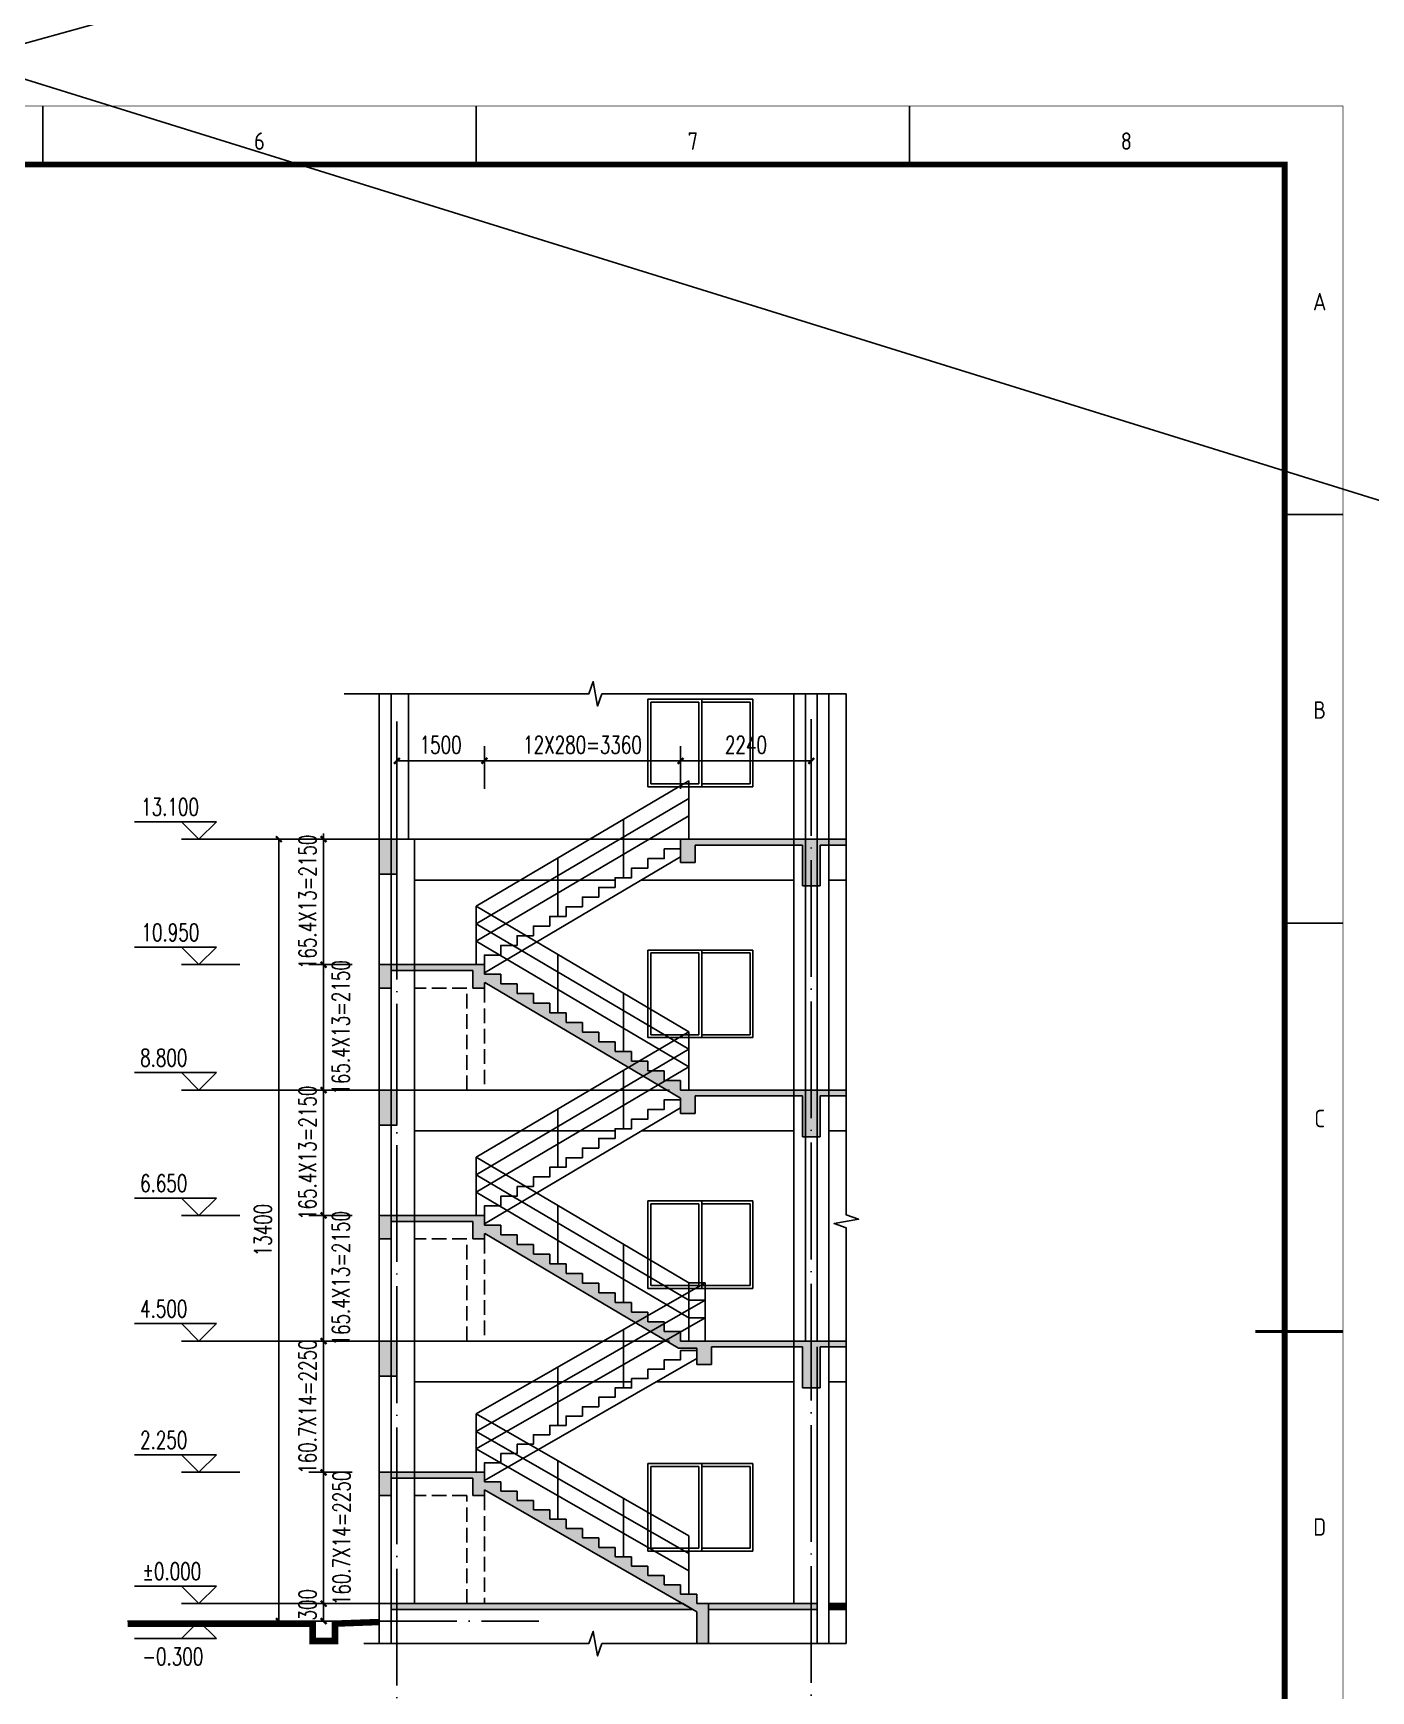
# Model space of a CAD drawing. Extents: x -93062 to 326984, y -142534 to 91021.
# Drawn here: x 170173 to 193088, y -97242 to -68834 of the extents above; entities that cross this region are included whole.
import ezdxf
from ezdxf.enums import TextEntityAlignment as Align

# ---------------------------------------------------------------- set-up
doc = ezdxf.new("R2010")
doc.units = 0
doc.header["$LTSCALE"] = 1000
doc.header["$MEASUREMENT"] = 0
doc.linetypes.add('DASH', pattern=[0.35, 0.25, -0.1])
doc.linetypes.add('DOTE', pattern=[2.42, 2, -0.2, 0.02, -0.2])
doc.layers.get('0').update_dxf_attribs({"color": 8})
doc.layers.get('Defpoints').update_dxf_attribs({"color": 8})
for name, color, linetype in [('-人员定位', 6, 'Continuous'), ('AXIS', 8, 'Continuous'), ('DIM_ELEV', 8, 'Continuous'), ('DIM_SYMB', 8, 'Continuous'), ('DOTE', 8, 'DOTE'), ('HANDRAIL', 8, 'FENCELINE1'), ('PUB_DIM', 8, 'Continuous'), ('PUB_TEXT', 8, 'Continuous'), ('STAIR', 8, 'Continuous'), ('WALL', 8, 'Continuous'), ('WINDOW', 8, 'Continuous')]:
    doc.layers.add(name, color=color, linetype=linetype)
doc.styles.add('_TCH_DIM', font='SIMPLEX', dxfattribs={"bigfont": 'GBCBIG'})
doc.styles.add('_TCH_DIM_T3', font='SIMPLEX', dxfattribs={"width": 0.705882, "bigfont": 'GBCBIG'})
doc.styles.get("Standard").update_dxf_attribs({"font": 'gbenor.shx', "bigfont": 'gbcbig.shx'})
doc.styles.add('TK', font='GEDITXT.SHX', dxfattribs={"width": 0.85, "height": 3.5, "bigfont": 'DXT.SHX'})
doc.linetypes.add('FENCELINE1', pattern='A,0.25,-0.1,[133,ltypeshp.shx,S=0.1,R=0,X=-0.1,Y=0],-0.1,1', length=1.45)
doc.dimstyles.new('_TCH_ARCH&&100', dxfattribs={"dimtxt": 297.5, "dimasz": 100, "dimexe": 250, "dimexo": 300, "dimgap": 126.25, "dimtad": 1, "dimdec": 0, "dimzin": 0, "dimdsep": 46, "dimtxsty": '_TCH_DIM_T3', "dimblk": 'ARCHTICK', "dimcen": 0.09, "dimazin": 2, "dimtfac": 1, "dimtdec": 0, "dimtix": 1, "dimtmove": 2, "dimatfit": 3, "dimfxl": 1, "dimtolj": 1, "dimtzin": 0, "dimarcsym": 0})

# ---------------------------------------------------------------- blocks, each defined once
blk = doc.blocks.new('A$C35AD3981')
at = {"layer": 'WINDOW', "color": 251}
for p, q in [((1000, 15500), (1000, 14000)), ((2800, 15500), (1000, 15500)), ((1875, 15450), (1050, 15450)), ((1050, 15450), (1050, 14050)), ((1875, 15500), (1875, 14000)), ((2750, 15450), (1925, 15450)), ((1925, 15450), (1925, 14050)), ((2750, 14050), (2750, 15450)), ((2800, 14000), (2800, 15500)), ((1000, 14000), (2800, 14000)), ((1050, 14050), (1875, 14050)), ((1925, 14050), (2750, 14050)), ((1000, 11200), (1000, 9700)), ((2800, 11200), (1000, 11200)), ((1875, 11150), (1050, 11150)), ((1050, 11150), (1050, 9750)), ((1875, 11200), (1875, 9700)), ((1925, 11150), (1925, 9750)), ((2750, 11150), (1925, 11150)), ((2750, 9750), (2750, 11150)), ((2800, 9700), (2800, 11200)), ((1000, 9700), (2800, 9700)), ((1050, 9750), (1875, 9750)), ((1925, 9750), (2750, 9750)), ((1000, 6900), (1000, 5400)), ((2800, 6900), (1000, 6900)), ((1875, 6850), (1050, 6850)), ((1050, 6850), (1050, 5450)), ((1875, 6900), (1875, 5400)), ((1925, 6850), (1925, 5450)), ((2750, 6850), (1925, 6850)), ((2750, 5450), (2750, 6850)), ((2800, 5400), (2800, 6900)), ((1000, 5400), (2800, 5400)), ((1050, 5450), (1875, 5450)), ((1925, 5450), (2750, 5450)), ((1000, 2400), (1000, 900)), ((2800, 2400), (1000, 2400)), ((1875, 2350), (1050, 2350)), ((1050, 2350), (1050, 950)), ((1875, 2400), (1875, 900)), ((1925, 2350), (1925, 950)), ((2750, 2350), (1925, 2350)), ((2750, 950), (2750, 2350)), ((2800, 900), (2800, 2400)), ((1000, 900), (2800, 900)), ((1050, 950), (1875, 950)), ((1925, 950), (2750, 950))]:
    blk.add_line(p, q, dxfattribs=at)
blk = doc.blocks.new('GEDI_WK_A2')
at = {"color": 3}
for p, q in [((371.25, 410), (371.25, 420)), ((445.5, 410), (445.5, 420)), ((519.75, 410), (519.75, 420)), ((584, 350), (594, 350)), ((584, 280), (594, 280)), ((584, 210), (594, 210))]:
    blk.add_line(p, q, dxfattribs=at)
for points, const_width in [([(0, 0), (594, 0), (594, 420), (0, 420)], 0.1), ([(25, 10), (584, 10), (584, 410), (25, 410)], 1)]:
    blk.add_lwpolyline(points, close=True, dxfattribs=dict(at, const_width=const_width))
at = {"color": 3, "const_width": 0.5}
blk.add_lwpolyline([(579, 210), (594, 210)], dxfattribs=at)
at = {"color": 3}
for s, p in [('6', (408.38, 414)), ('7', (482.62, 414)), ('8', (556.88, 414))]:
    blk.add_text(s, height=3, dxfattribs=at).set_placement(p, align=Align.MIDDLE)
for s, p in [('A', (590, 385)), ('B', (590, 315)), ('C', (590, 245)), ('D', (590, 175))]:
    blk.add_text(s, height=3, dxfattribs=at).set_placement(p, align=Align.CENTER)
blk = doc.blocks.new('A$C1C011119')
blk.add_blockref('GEDI_WK_A2', (0, 0))
at = {"style": 'TK', "width": 0.85}
for tag, height, p in [('PROJECTNAME', 4.75, (529, 44)), ('PHASE', 4, (571, 44)), ('DRAWINGNAME', 4.75, (539, 31))]:
    blk.add_attdef(tag, text='', height=height, dxfattribs=at).set_placement(p, align=Align.MIDDLE_CENTER)
for tag, p, height in [('APPROVE', (416, 32.75), 3.5), ('DESIGN', (461, 32.75), 3.5), ('REVIEW1', (416, 25.75), 3.5), ('DRAW', (461, 25.75), 3.5), ('REVIEW2', (416, 18.75), 3.5), ('PROPORTION', (461, 18.75), 3.5), ('DRAWINGNUMBER', (511, 18.5), 4), ('CHECK', (416, 11.75), 3.5), ('DATE', (461, 11.75), 3.5), ('VERSION', (577, 11.75), 3.5)]:
    blk.add_attdef(tag, p, '', height=height, dxfattribs=at)
blk = doc.blocks.new('safsafasffasfsd')
at = {"xscale": 100, "yscale": 100, "zscale": 100}
blk.add_blockref('A$C1C011119', (-59400, 0), dxfattribs=at)
blk = doc.blocks.new('_ArchTick')
at = {"color": 0, "linetype": 'ByBlock', "const_width": 0.4}
blk.add_lwpolyline([(-0.5, -0.5), (0.5, 0.5)], dxfattribs=at)
blk = doc.blocks.new('*D561')
at = {"layer": 'AXIS', "color": 0, "lineweight": -2, "transparency": 16777216}
for p, q in [((176403, -81783), (176403, -81055)), ((177903, -81783), (177903, -81055)), ((176403, -81305), (177903, -81305))]:
    blk.add_line(p, q, dxfattribs=at)
at = {"layer": 'Defpoints', "color": 0, "transparency": 16777216}
for p in [(177903, -81305), (176403, -82083), (177903, -82083)]:
    blk.add_point(p, dxfattribs=at)
at = {"layer": 'AXIS', "color": 0, "lineweight": -2, "transparency": 16777216, "xscale": 100, "yscale": 100, "zscale": 100, "rotation": 180}
blk.add_blockref('_ArchTick', (176403, -81305), dxfattribs=at)
at = {"layer": 'AXIS', "color": 0, "lineweight": -2, "transparency": 16777216, "xscale": 100, "yscale": 100, "zscale": 100}
blk.add_blockref('_ArchTick', (177903, -81305), dxfattribs=at)
at = {"layer": 'AXIS', "color": 0, "transparency": 16777216, "insert": (177153, -81030), "char_height": 297.5, "attachment_point": 5, "style": '_TCH_DIM_T3'}
blk.add_mtext('\\A1;1500', dxfattribs=at)
blk = doc.blocks.new('*D562')
at = {"layer": 'AXIS', "color": 0, "lineweight": -2, "transparency": 16777216}
for p, q in [((177903, -81783), (177903, -81055)), ((181263, -81783), (181263, -81055)), ((177903, -81305), (181263, -81305))]:
    blk.add_line(p, q, dxfattribs=at)
at = {"layer": 'Defpoints', "color": 0, "transparency": 16777216}
for p in [(181263, -81305), (177903, -82083), (181263, -82083)]:
    blk.add_point(p, dxfattribs=at)
at = {"layer": 'AXIS', "color": 0, "lineweight": -2, "transparency": 16777216, "xscale": 100, "yscale": 100, "zscale": 100, "rotation": 180}
blk.add_blockref('_ArchTick', (177903, -81305), dxfattribs=at)
at = {"layer": 'AXIS', "color": 0, "lineweight": -2, "transparency": 16777216, "xscale": 100, "yscale": 100, "zscale": 100}
blk.add_blockref('_ArchTick', (181263, -81305), dxfattribs=at)
at = {"layer": 'AXIS', "color": 0, "transparency": 16777216, "insert": (179583, -81030), "char_height": 297.5, "attachment_point": 5, "style": '_TCH_DIM_T3'}
blk.add_mtext('\\A1;12X280=3360', dxfattribs=at)
blk = doc.blocks.new('*D563')
at = {"layer": 'AXIS', "color": 0, "lineweight": -2, "transparency": 16777216}
for p, q in [((181263, -81783), (181263, -81055)), ((183503, -81783), (183503, -81055)), ((181263, -81305), (183503, -81305))]:
    blk.add_line(p, q, dxfattribs=at)
at = {"layer": 'Defpoints', "color": 0, "transparency": 16777216}
for p in [(183503, -81305), (181263, -82083), (183503, -82083)]:
    blk.add_point(p, dxfattribs=at)
at = {"layer": 'AXIS', "color": 0, "lineweight": -2, "transparency": 16777216, "xscale": 100, "yscale": 100, "zscale": 100, "rotation": 180}
blk.add_blockref('_ArchTick', (181263, -81305), dxfattribs=at)
at = {"layer": 'AXIS', "color": 0, "lineweight": -2, "transparency": 16777216, "xscale": 100, "yscale": 100, "zscale": 100}
blk.add_blockref('_ArchTick', (183503, -81305), dxfattribs=at)
at = {"layer": 'AXIS', "color": 0, "transparency": 16777216, "insert": (182383, -81030), "char_height": 297.5, "attachment_point": 5, "style": '_TCH_DIM_T3'}
blk.add_mtext('\\A1;2240', dxfattribs=at)
blk = doc.blocks.new('*D564')
at = {"layer": 'Defpoints', "color": 0, "transparency": 16777216}
for p in [(175148, -95747), (175940, -95747), (175940, -96047)]:
    blk.add_point(p, dxfattribs=at)
at = {"layer": 'PUB_DIM', "color": 0, "lineweight": -2, "transparency": 16777216}
for p, q in [((175640, -95747), (174898, -95747)), ((175148, -96047), (175148, -95747)), ((175640, -96047), (174898, -96047))]:
    blk.add_line(p, q, dxfattribs=at)
at = {"layer": 'PUB_DIM', "color": 0, "lineweight": -2, "transparency": 16777216, "xscale": 100, "yscale": 100, "zscale": 100}
for p, rotation in [((175148, -95747), 90), ((175148, -96047), 270)]:
    blk.add_blockref('_ArchTick', p, dxfattribs=dict(at, rotation=rotation))
at = {"layer": 'PUB_DIM', "color": 0, "transparency": 16777216, "insert": (174873, -95766), "char_height": 297.5, "attachment_point": 5, "rotation": 90, "style": '_TCH_DIM_T3'}
blk.add_mtext('\\A1;300', dxfattribs=at)
blk = doc.blocks.new('*D565')
at = {"layer": 'Defpoints', "color": 0, "transparency": 16777216}
for p in [(175148, -93497), (175940, -93497), (175940, -95747)]:
    blk.add_point(p, dxfattribs=at)
at = {"layer": 'PUB_DIM', "color": 0, "lineweight": -2, "transparency": 16777216}
for p, q in [((175640, -93497), (174898, -93497)), ((175148, -95747), (175148, -93497)), ((175640, -95747), (174898, -95747))]:
    blk.add_line(p, q, dxfattribs=at)
at = {"layer": 'PUB_DIM', "color": 0, "lineweight": -2, "transparency": 16777216, "xscale": 100, "yscale": 100, "zscale": 100}
for p, rotation in [((175148, -93497), 90), ((175148, -95747), 270)]:
    blk.add_blockref('_ArchTick', p, dxfattribs=dict(at, rotation=rotation))
at = {"layer": 'PUB_DIM', "color": 0, "transparency": 16777216, "insert": (175456, -94622), "char_height": 297.5, "attachment_point": 5, "rotation": 90, "style": '_TCH_DIM_T3'}
blk.add_mtext('\\A1;160.7X14=2250', dxfattribs=at)
blk = doc.blocks.new('*D566')
at = {"layer": 'Defpoints', "color": 0, "transparency": 16777216}
for p in [(175148, -91247), (175940, -91247), (175940, -93497)]:
    blk.add_point(p, dxfattribs=at)
at = {"layer": 'PUB_DIM', "color": 0, "lineweight": -2, "transparency": 16777216}
for p, q in [((175148, -91247), (175148, -91147)), ((175640, -91247), (174898, -91247)), ((175148, -93497), (175148, -91247)), ((175640, -93497), (174898, -93497)), ((175148, -93497), (175148, -93597))]:
    blk.add_line(p, q, dxfattribs=at)
at = {"layer": 'PUB_DIM', "color": 0, "lineweight": -2, "transparency": 16777216, "xscale": 100, "yscale": 100, "zscale": 100}
for p, rotation in [((175148, -91247), 270), ((175148, -93497), 90)]:
    blk.add_blockref('_ArchTick', p, dxfattribs=dict(at, rotation=rotation))
at = {"layer": 'PUB_DIM', "color": 0, "transparency": 16777216, "insert": (174873, -92372), "char_height": 297.5, "attachment_point": 5, "rotation": 90, "style": '_TCH_DIM_T3'}
blk.add_mtext('\\A1;160.7X14=2250', dxfattribs=at)
blk = doc.blocks.new('*D567')
at = {"layer": 'Defpoints', "color": 0, "transparency": 16777216}
for p in [(175148, -89097), (175940, -89097), (175940, -91247)]:
    blk.add_point(p, dxfattribs=at)
at = {"layer": 'PUB_DIM', "color": 0, "lineweight": -2, "transparency": 16777216}
for p, q in [((175640, -89097), (174898, -89097)), ((175148, -91247), (175148, -89097)), ((175640, -91247), (174898, -91247))]:
    blk.add_line(p, q, dxfattribs=at)
at = {"layer": 'PUB_DIM', "color": 0, "lineweight": -2, "transparency": 16777216, "xscale": 100, "yscale": 100, "zscale": 100}
for p, rotation in [((175148, -89097), 90), ((175148, -91247), 270)]:
    blk.add_blockref('_ArchTick', p, dxfattribs=dict(at, rotation=rotation))
at = {"layer": 'PUB_DIM', "color": 0, "transparency": 16777216, "insert": (175444, -90172), "char_height": 297.5, "attachment_point": 5, "rotation": 90, "style": '_TCH_DIM_T3'}
blk.add_mtext('\\A1;165.4X13=2150', dxfattribs=at)
blk = doc.blocks.new('*D568')
at = {"layer": 'Defpoints', "color": 0, "transparency": 16777216}
for p in [(175148, -86947), (175940, -86947), (175940, -89097)]:
    blk.add_point(p, dxfattribs=at)
at = {"layer": 'PUB_DIM', "color": 0, "lineweight": -2, "transparency": 16777216}
for p, q in [((175148, -86947), (175148, -86847)), ((175640, -86947), (174898, -86947)), ((175148, -89097), (175148, -86947)), ((175640, -89097), (174898, -89097)), ((175148, -89097), (175148, -89197))]:
    blk.add_line(p, q, dxfattribs=at)
at = {"layer": 'PUB_DIM', "color": 0, "lineweight": -2, "transparency": 16777216, "xscale": 100, "yscale": 100, "zscale": 100}
for p, rotation in [((175148, -86947), 270), ((175148, -89097), 90)]:
    blk.add_blockref('_ArchTick', p, dxfattribs=dict(at, rotation=rotation))
at = {"layer": 'PUB_DIM', "color": 0, "transparency": 16777216, "insert": (174873, -88022), "char_height": 297.5, "attachment_point": 5, "rotation": 90, "style": '_TCH_DIM_T3'}
blk.add_mtext('\\A1;165.4X13=2150', dxfattribs=at)
blk = doc.blocks.new('*D569')
at = {"layer": 'Defpoints', "color": 0, "transparency": 16777216}
for p in [(175148, -84797), (175940, -84797), (175940, -86947)]:
    blk.add_point(p, dxfattribs=at)
at = {"layer": 'PUB_DIM', "color": 0, "lineweight": -2, "transparency": 16777216}
for p, q in [((175640, -84797), (174898, -84797)), ((175148, -86947), (175148, -84797)), ((175640, -86947), (174898, -86947))]:
    blk.add_line(p, q, dxfattribs=at)
at = {"layer": 'PUB_DIM', "color": 0, "lineweight": -2, "transparency": 16777216, "xscale": 100, "yscale": 100, "zscale": 100}
for p, rotation in [((175148, -84797), 90), ((175148, -86947), 270)]:
    blk.add_blockref('_ArchTick', p, dxfattribs=dict(at, rotation=rotation))
at = {"layer": 'PUB_DIM', "color": 0, "transparency": 16777216, "insert": (175443, -85872), "char_height": 297.5, "attachment_point": 5, "rotation": 90, "style": '_TCH_DIM_T3'}
blk.add_mtext('\\A1;165.4X13=2150', dxfattribs=at)
blk = doc.blocks.new('*D570')
at = {"layer": 'Defpoints', "color": 0, "transparency": 16777216}
for p in [(175148, -82647), (175940, -82647), (175940, -84797)]:
    blk.add_point(p, dxfattribs=at)
at = {"layer": 'PUB_DIM', "color": 0, "lineweight": -2, "transparency": 16777216}
for p, q in [((175640, -82647), (174898, -82647)), ((175148, -82647), (175148, -82547)), ((175148, -84797), (175148, -82647)), ((175640, -84797), (174898, -84797)), ((175148, -84797), (175148, -84897))]:
    blk.add_line(p, q, dxfattribs=at)
at = {"layer": 'PUB_DIM', "color": 0, "lineweight": -2, "transparency": 16777216, "xscale": 100, "yscale": 100, "zscale": 100}
for p, rotation in [((175148, -82647), 270), ((175148, -84797), 90)]:
    blk.add_blockref('_ArchTick', p, dxfattribs=dict(at, rotation=rotation))
at = {"layer": 'PUB_DIM', "color": 0, "transparency": 16777216, "insert": (174873, -83722), "char_height": 297.5, "attachment_point": 5, "rotation": 90, "style": '_TCH_DIM_T3'}
blk.add_mtext('\\A1;165.4X13=2150', dxfattribs=at)
blk = doc.blocks.new('*D571')
at = {"layer": 'Defpoints', "color": 0, "transparency": 16777216}
for p in [(174382, -82647), (175174, -82647), (175174, -96047)]:
    blk.add_point(p, dxfattribs=at)
at = {"layer": 'PUB_DIM', "color": 0, "lineweight": -2, "transparency": 16777216}
for p, q in [((174874, -82647), (174132, -82647)), ((174382, -96047), (174382, -82647)), ((174874, -96047), (174132, -96047))]:
    blk.add_line(p, q, dxfattribs=at)
at = {"layer": 'PUB_DIM', "color": 0, "lineweight": -2, "transparency": 16777216, "xscale": 100, "yscale": 100, "zscale": 100}
for p, rotation in [((174382, -82647), 90), ((174382, -96047), 270)]:
    blk.add_blockref('_ArchTick', p, dxfattribs=dict(at, rotation=rotation))
at = {"layer": 'PUB_DIM', "color": 0, "transparency": 16777216, "insert": (174108, -89347), "char_height": 297.5, "attachment_point": 5, "rotation": 90, "style": '_TCH_DIM_T3'}
blk.add_mtext('\\A1;13400', dxfattribs=at)

msp = doc.modelspace()

# ---------------------------------------------------------------- hatches: boundary and pattern name
at = {"layer": 'WALL'}
for points in [[(176402.9, -82647.2), (176102.9, -82647.2), (176102.9, -83247.2), (176402.9, -83247.2)], [(181262.9, -82647.2), (181262.9, -83047.3), (181512.9, -83047.3), (181512.9, -82747.2), (183352.9, -82747.2), (183352.9, -83447.2), (183652.9, -83447.2), (183652.9, -82747.2), (184102.9, -82747.2), (184102.9, -82647.2)], [(177908, -85104.9), (181262.9, -87086.5), (181262.9, -87347.2), (181512.9, -87347.2), (181512.9, -87047.1), (183352.9, -87047.1), (183352.9, -87747.1), (183652.9, -87747.1), (183652.9, -87047.1), (184102.9, -87047.1), (184102.9, -86947.1), (181262.9, -86947.1), (181262.9, -86781.8), (180982.9, -86781.8), (180982.9, -86616.4), (180702.9, -86616.4), (180702.9, -86451), (180422.9, -86451), (180422.9, -86285.6), (180142.9, -86285.6), (180142.9, -86120.3), (179862.9, -86120.3), (179862.9, -85954.9), (179582.9, -85954.9), (179582.9, -85789.5), (179302.9, -85789.5), (179302.9, -85624.1), (179022.9, -85624.1), (179022.9, -85458.7), (178742.9, -85458.7), (178742.9, -85293.3), (178462.9, -85293.3), (178462.9, -85127.9), (178182.9, -85127.9), (178182.9, -84962.6), (177902.9, -84962.6), (177902.9, -84797.2), (176102.9, -84797.2), (176102.9, -85197.2), (176302.9, -85197.2), (176302.9, -84897.2), (177702.9, -84897.2), (177702.9, -85197.2), (177902.9, -85197.2), (177902.9, -85113.5)], [(176402.9, -86947.2), (176102.9, -86947.2), (176102.9, -87547.2), (176402.9, -87547.2)], [(177908, -89405.1), (181230.1, -91367.3), (181542.9, -91367.3), (181542.9, -91647.3), (181792.9, -91647.3), (181792.9, -91347.2), (183352.9, -91347.2), (183352.9, -92047.2), (183652.9, -92047.2), (183652.9, -91347.2), (184102.9, -91347.2), (184102.9, -91247.2), (181262.9, -91247.2), (181262.9, -91081.9), (180982.9, -91081.9), (180982.9, -90916.5), (180702.9, -90916.5), (180702.9, -90751.1), (180422.9, -90751.1), (180422.9, -90585.8), (180142.9, -90585.8), (180142.9, -90420.4), (179862.9, -90420.4), (179862.9, -90255), (179582.9, -90255), (179582.9, -90089.6), (179302.9, -90089.6), (179302.9, -89924.2), (179022.9, -89924.2), (179022.9, -89758.8), (178742.9, -89758.8), (178742.9, -89593.5), (178462.9, -89593.5), (178462.9, -89428.1), (178182.9, -89428.1), (178182.9, -89262.7), (177902.9, -89262.7), (177902.9, -89097.3), (176102.9, -89097.3), (176102.9, -89497.3), (176302.9, -89497.3), (176302.9, -89197.3), (177702.9, -89197.3), (177702.9, -89497.3), (177902.9, -89497.3), (177902.9, -89413.7)], [(176402.9, -91247.2), (176102.9, -91247.2), (176102.9, -91847.2), (176402.9, -91847.2)], [(177902.9, -93497.2), (176102.9, -93497.2), (176102.9, -93897.2), (176302.9, -93897.2), (176302.9, -93597.2), (177702.9, -93597.2), (177702.9, -93897.2), (177902.9, -93897.2), (177902.9, -93796.3), (181542.9, -95885.5), (181542.9, -96433.4), (181742.9, -96433.4), (181742.9, -95747.2), (181542.9, -95747.2), (181542.9, -95586.5), (181262.9, -95586.5), (181262.9, -95425.8), (180982.9, -95425.8), (180982.9, -95265), (180702.9, -95265), (180702.9, -95104.3), (180422.9, -95104.3), (180422.9, -94943.6), (180142.9, -94943.6), (180142.9, -94782.9), (179862.9, -94782.9), (179862.9, -94622.2), (179582.9, -94622.2), (179582.9, -94461.5), (179302.9, -94461.5), (179302.9, -94300.8), (179022.9, -94300.8), (179022.9, -94140.1), (178742.9, -94140.1), (178742.9, -93979.4), (178462.9, -93979.4), (178462.9, -93818.7), (178182.9, -93818.7), (178182.9, -93657.9), (177902.9, -93657.9)], [(184102.9, -95747.2), (183802.9, -95747.2), (183802.9, -95847.2), (184102.9, -95847.2)]]:
    msp.add_hatch(color=256, dxfattribs=at).paths.add_polyline_path(points)
h = msp.add_hatch(color=256, dxfattribs=at)
h.paths.add_polyline_path([(181301.9, -95747.2), (176302.9, -95747.2), (176302.9, -95847.2), (181476.1, -95847.2)])
h.paths.add_polyline_path([(181742.9, -95847.2), (183602.9, -95847.2), (183602.9, -95747.2), (181742.9, -95747.2)])

# ---------------------------------------------------------------- linework, layer by layer
at = {"layer": '-人员定位'}
for p, q in [((-58696.5, 1567.5), (326984.5, -118471.5)), ((-93062, -142534), (324079, -25954.5))]:
    msp.add_line(p, q, dxfattribs=at)
at = {"const_width": 100}
msp.add_lwpolyline([(171789.7, -96097.2), (174952.9, -96097.2), (174952.9, -96397.2), (175352.9, -96397.2), (175352.9, -96095.3), (176104.8, -96067.1)], dxfattribs=at)
msp.add_lwpolyline([(171789.7, -96047.2), (175002.9, -96047.2), (175002.9, -96347.2), (175302.9, -96347.2), (175302.9, -96047.2), (176102.9, -96017.2)])
at = {"layer": 'DIM_ELEV'}
for p, q in [((173312.5, -82347.2), (171908.5, -82347.2)), ((173012.5, -82647.2), (172712.5, -82347.2)), ((173012.5, -82647.2), (173312.5, -82347.2)), ((173712.5, -82647.2), (172712.5, -82647.2)), ((173312.5, -84497.2), (171908.5, -84497.2)), ((173012.5, -84797.2), (172712.5, -84497.2)), ((173012.5, -84797.2), (173312.5, -84497.2)), ((173712.5, -84797.2), (172712.5, -84797.2)), ((173312.5, -86647.2), (171908.5, -86647.2)), ((173012.5, -86947.2), (172712.5, -86647.2)), ((173012.5, -86947.2), (173312.5, -86647.2)), ((173712.5, -86947.2), (172712.5, -86947.2)), ((173312.5, -88797.3), (171908.5, -88797.3)), ((173012.5, -89097.3), (172712.5, -88797.3)), ((173012.5, -89097.3), (173312.5, -88797.3)), ((173712.5, -89097.3), (172712.5, -89097.3)), ((173312.5, -90947.2), (171908.5, -90947.2)), ((173012.5, -91247.2), (172712.5, -90947.2)), ((173012.5, -91247.2), (173312.5, -90947.2)), ((173712.5, -91247.2), (172712.5, -91247.2)), ((173312.5, -93197.2), (171908.5, -93197.2)), ((173012.5, -93497.2), (172712.5, -93197.2)), ((173012.5, -93497.2), (173312.5, -93197.2)), ((173712.5, -93497.2), (172712.5, -93497.2)), ((173312.5, -95447.2), (171908.5, -95447.2)), ((173012.5, -95747.2), (172712.5, -95447.2)), ((173012.5, -95747.2), (173312.5, -95447.2)), ((173712.5, -95747.2), (172712.5, -95747.2)), ((173012.5, -96047.2), (172712.5, -96347.2)), ((173712.5, -96047.2), (172712.5, -96047.2)), ((173012.5, -96047.2), (173312.5, -96347.2)), ((173312.5, -96347.2), (171908.5, -96347.2))]:
    msp.add_line(p, q, dxfattribs=at)
at = {"layer": 'DIM_SYMB'}
for points in [[(175502.9, -80157.2), (179690.4, -80157.2), (179766.8, -79947.2), (179840.9, -80367.2), (179915.4, -80157.2), (184102.9, -80157.2)], [(184102.9, -80157.2), (184102.9, -89084.7), (184312.9, -89161.1), (183892.9, -89235.2), (184102.9, -89309.7), (184102.9, -96433.4)], [(175836.5, -96433.4), (179690.4, -96433.4), (179766.8, -96223.4), (179840.9, -96643.4), (179915.4, -96433.4), (184102.9, -96433.4)]]:
    msp.add_lwpolyline(points, dxfattribs=at)
at = {"layer": 'DOTE'}
for p, q in [((173012.5, -82647.2), (178834, -82647.2)), ((173012.5, -86947.2), (178834, -86947.2)), ((173012.5, -91247.2), (178834, -91247.2)), ((173012.5, -95747.2), (178834, -95747.2)), ((173012.5, -96047.2), (178834, -96047.2))]:
    msp.add_line(p, q, dxfattribs=at)
for points in [[(176402.9, -80629.4), (176402.9, -97830.4)], [(183502.9, -80587.4), (183502.9, -97830.4)]]:
    msp.add_lwpolyline(points, dxfattribs=at)
at = {"layer": 'HANDRAIL', "color": 251, "linetype": 'ByBlock'}
for p, q in [((177762.9, -83797.2), (181402.9, -81647.2)), ((181402.9, -82647.2), (181402.9, -81647.2)), ((177762.9, -84097.2), (181402.9, -81947.2)), ((177762.9, -84397.2), (181402.9, -82247.2)), ((180282.9, -83308.7), (180282.9, -82308.7)), ((179162.9, -83970.3), (179162.9, -82970.3)), ((177762.9, -88097.3), (181403, -85947.2)), ((177762.9, -88397.3), (181403, -86247.2)), ((177762.9, -88697.3), (181403, -86547.2)), ((180282.9, -87608.8), (180282.9, -86608.8)), ((179162.9, -88270.4), (179162.9, -87270.4)), ((177762.9, -92497.2), (181683.1, -90247.2)), ((177762.9, -92797.2), (181683.1, -90547.2)), ((177762.9, -93097.2), (181683.1, -90847.2))]:
    msp.add_line(p, q, dxfattribs=at)
at = {"layer": 'HANDRAIL', "linetype": 'ByBlock'}
for p, q in [((177762.9, -83797.2), (181403, -85947.2)), ((177762.9, -84097.2), (181403, -86247.2)), ((177762.9, -84397.2), (181403, -86547.2)), ((179162.9, -85624.1), (179162.9, -84624.1)), ((180282.9, -86285.6), (180282.9, -85285.6)), ((181403, -86947.2), (181403, -85947.2)), ((181402.7, -90247.2), (177762.9, -88097.3)), ((181402.7, -90547.2), (177762.9, -88397.3)), ((181402.7, -90847.2), (177762.9, -88697.3)), ((179162.9, -89924.2), (179162.9, -88924.2)), ((180282.9, -90585.8), (180282.9, -89585.8)), ((181402.7, -90247.2), (181683.1, -90247.2)), ((181402.7, -91247.2), (181402.7, -90247.2)), ((181683.1, -91247.2), (181683.1, -90247.2)), ((181402.7, -90547.2), (181683.1, -90547.2)), ((181402.7, -90847.2), (181683.1, -90847.2))]:
    msp.add_line(p, q, dxfattribs=at)
for points in [[(177762.9, -84797.2), (177762.9, -83797.2)], [(177762.9, -89097.3), (177762.9, -88097.3)], [(181402.9, -94586.5), (177762.9, -92497.2)], [(177762.9, -93497.2), (177762.9, -92497.2)], [(181402.9, -94886.5), (177762.9, -92797.2)], [(181402.9, -95186.5), (177762.9, -93097.2)], [(179162.9, -94300.8), (179162.9, -93300.8)], [(180282.9, -94943.6), (180282.9, -93943.6)], [(181402.9, -95586.5), (181402.9, -94586.5)]]:
    msp.add_lwpolyline(points, dxfattribs=at)
at = {"layer": 'HANDRAIL', "color": 251, "linetype": 'ByBlock'}
for points in [[(180282.9, -92050.8), (180282.9, -91050.8)], [(179162.9, -92693.7), (179162.9, -91693.7)]]:
    msp.add_lwpolyline(points, dxfattribs=at)
at = {"layer": 'STAIR'}
msp.add_line((177902.9, -89236.7), (181262.9, -87252.1), dxfattribs=at)
for points in [[(177902.9, -84797.2), (177902.9, -84631.8), (178182.9, -84631.8), (178182.9, -84466.4), (178462.9, -84466.4), (178462.9, -84301), (178742.9, -84301), (178742.9, -84135.6), (179022.9, -84135.6), (179022.9, -83970.3), (179302.9, -83970.3), (179302.9, -83804.9), (179582.9, -83804.9), (179582.9, -83639.5), (179862.9, -83639.5), (179862.9, -83474.1), (180142.9, -83474.1), (180142.9, -83308.7), (180422.9, -83308.7), (180422.9, -83143.3), (180702.9, -83143.3), (180702.9, -82977.9), (180982.9, -82977.9), (180982.9, -82812.6), (181262.9, -82812.6)], [(177902.9, -84936.5), (181262.9, -82951.9)], [(177902.9, -89097.3), (177902.9, -88931.9), (178182.9, -88931.9), (178182.9, -88766.5), (178462.9, -88766.5), (178462.9, -88601.1), (178742.9, -88601.1), (178742.9, -88435.8), (179022.9, -88435.8), (179022.9, -88270.4), (179302.9, -88270.4), (179302.9, -88105), (179582.9, -88105), (179582.9, -87939.6), (179862.9, -87939.6), (179862.9, -87774.2), (180142.9, -87774.2), (180142.9, -87608.8), (180422.9, -87608.8), (180422.9, -87443.5), (180702.9, -87443.5), (180702.9, -87278.1), (180982.9, -87278.1), (180982.9, -87112.7), (181262.9, -87112.7)], [(177902.9, -93497.2), (177902.9, -93336.5), (178182.9, -93336.5), (178182.9, -93175.8), (178462.9, -93175.8), (178462.9, -93015.1), (178742.9, -93015.1), (178742.9, -92854.4), (179022.9, -92854.4), (179022.9, -92693.7), (179302.9, -92693.7), (179302.9, -92533), (179582.9, -92533), (179582.9, -92372.3), (179862.9, -92372.3), (179862.9, -92211.6), (180142.9, -92211.6), (180142.9, -92050.8), (180422.9, -92050.8), (180422.9, -91890.1), (180702.9, -91890.1), (180702.9, -91729.4), (180982.9, -91729.4), (180982.9, -91568.7), (181262.9, -91568.7), (181262.9, -91408), (181542.9, -91408)], [(177902.9, -93635.6), (181542.9, -91546.4)]]:
    msp.add_lwpolyline(points, dxfattribs=at)
at = {"layer": 'WALL'}
for p, q in [((176102.9, -96433.4), (176102.9, -80157.2)), ((176302.9, -96433.4), (176302.9, -80157.2)), ((183402.9, -91247.2), (183402.9, -80157.2)), ((183602.9, -91247.2), (183602.9, -80157.2)), ((181262.9, -82812.6), (181262.9, -82647.2)), ((181262.9, -82647.2), (181262.9, -83047.3)), ((184102.9, -82647.2), (181262.9, -82647.2)), ((184102.9, -82747.2), (184102.9, -82647.2)), ((181512.9, -83047.3), (181512.9, -82747.2)), ((181512.9, -82747.2), (183352.9, -82747.2)), ((183352.9, -82747.2), (183352.9, -83447.2)), ((183652.9, -83447.2), (183652.9, -82747.2)), ((183652.9, -82747.2), (184102.9, -82747.2)), ((181262.9, -83047.3), (181512.9, -83047.3)), ((183352.9, -83447.2), (183652.9, -83447.2)), ((177902.9, -84797.2), (176102.9, -84797.2)), ((176102.9, -84797.2), (176102.9, -85197.2)), ((176302.9, -85197.2), (176302.9, -84897.2)), ((176302.9, -84897.2), (177702.9, -84897.2)), ((177702.9, -84897.2), (177702.9, -85197.2)), ((177902.9, -84962.6), (177902.9, -84797.2)), ((176102.9, -85197.2), (176302.9, -85197.2)), ((177702.9, -85197.2), (177902.9, -85197.2)), ((178182.9, -84962.6), (177902.9, -84962.6)), ((177902.9, -85113.5), (177908, -85104.9)), ((177902.9, -85197.2), (177902.9, -85113.5)), ((177908, -85104.9), (181262.9, -87086.5)), ((178182.9, -85127.9), (178182.9, -84962.6)), ((178462.9, -85127.9), (178182.9, -85127.9)), ((178462.9, -85293.3), (178462.9, -85127.9)), ((178742.9, -85293.3), (178462.9, -85293.3)), ((178742.9, -85458.7), (178742.9, -85293.3)), ((179022.9, -85458.7), (178742.9, -85458.7)), ((179022.9, -85624.1), (179022.9, -85458.7)), ((179302.9, -85624.1), (179022.9, -85624.1)), ((179302.9, -85789.5), (179302.9, -85624.1)), ((179582.9, -85789.5), (179302.9, -85789.5)), ((179582.9, -85954.9), (179582.9, -85789.5)), ((179862.9, -85954.9), (179582.9, -85954.9)), ((179862.9, -86120.3), (179862.9, -85954.9)), ((180142.9, -86120.3), (179862.9, -86120.3)), ((180142.9, -86285.6), (180142.9, -86120.3)), ((180422.9, -86285.6), (180142.9, -86285.6)), ((180422.9, -86451), (180422.9, -86285.6)), ((180702.9, -86451), (180422.9, -86451)), ((180702.9, -86616.4), (180702.9, -86451)), ((180982.9, -86616.4), (180702.9, -86616.4)), ((180982.9, -86781.8), (180982.9, -86616.4)), ((181262.9, -86781.8), (180982.9, -86781.8)), ((181262.9, -86947.1), (181262.9, -86781.8)), ((184102.9, -86947.1), (181262.9, -86947.1)), ((181262.9, -87086.5), (181262.9, -87347.2)), ((181512.9, -87347.2), (181512.9, -87047.1)), ((181512.9, -87047.1), (183352.9, -87047.1)), ((183352.9, -87047.1), (183352.9, -87747.1)), ((183652.9, -87747.1), (183652.9, -87047.1)), ((183652.9, -87047.1), (184102.9, -87047.1)), ((184102.9, -87047.1), (184102.9, -86947.1)), ((181262.9, -87347.2), (181512.9, -87347.2)), ((183352.9, -87747.1), (183652.9, -87747.1)), ((177902.9, -89097.3), (176102.9, -89097.3)), ((176102.9, -89097.3), (176102.9, -89497.3)), ((176302.9, -89497.3), (176302.9, -89197.3)), ((176302.9, -89197.3), (177702.9, -89197.3)), ((177702.9, -89197.3), (177702.9, -89497.3)), ((177902.9, -89262.7), (177902.9, -89097.3)), ((178182.9, -89262.7), (177902.9, -89262.7)), ((177902.9, -89413.7), (177908, -89405.1)), ((177902.9, -89497.3), (177902.9, -89413.7)), ((177908, -89405.1), (181230.1, -91367.3)), ((178182.9, -89428.1), (178182.9, -89262.7)), ((178462.9, -89428.1), (178182.9, -89428.1)), ((178462.9, -89593.5), (178462.9, -89428.1)), ((176102.9, -89497.3), (176302.9, -89497.3)), ((177702.9, -89497.3), (177902.9, -89497.3)), ((178742.9, -89593.5), (178462.9, -89593.5)), ((178742.9, -89758.8), (178742.9, -89593.5)), ((179022.9, -89758.8), (178742.9, -89758.8)), ((179022.9, -89924.2), (179022.9, -89758.8)), ((179302.9, -89924.2), (179022.9, -89924.2)), ((179302.9, -90089.6), (179302.9, -89924.2)), ((179582.9, -90089.6), (179302.9, -90089.6)), ((179582.9, -90255), (179582.9, -90089.6)), ((179862.9, -90255), (179582.9, -90255)), ((179862.9, -90420.4), (179862.9, -90255)), ((180142.9, -90420.4), (179862.9, -90420.4)), ((180142.9, -90585.8), (180142.9, -90420.4)), ((180422.9, -90585.8), (180142.9, -90585.8)), ((180422.9, -90751.1), (180422.9, -90585.8)), ((180702.9, -90751.1), (180422.9, -90751.1)), ((180702.9, -90916.5), (180702.9, -90751.1)), ((180982.9, -90916.5), (180702.9, -90916.5)), ((180982.9, -91081.9), (180982.9, -90916.5)), ((181262.9, -91081.9), (180982.9, -91081.9)), ((181262.9, -91247.2), (181262.9, -91081.9)), ((181230.1, -91367.3), (181542.9, -91367.3)), ((184102.9, -91247.2), (181262.9, -91247.2)), ((181542.9, -91367.3), (181542.9, -91647.3)), ((181792.9, -91647.3), (181792.9, -91347.2)), ((181792.9, -91347.2), (183352.9, -91347.2)), ((183352.9, -91347.2), (183352.9, -92047.2)), ((183602.9, -96433.4), (183602.9, -91347.2)), ((183652.9, -92047.2), (183652.9, -91347.2)), ((183652.9, -91347.2), (184102.9, -91347.2)), ((183802.9, -96433.4), (183802.9, -91347.2)), ((184102.9, -91347.2), (184102.9, -91247.2)), ((181542.9, -91647.3), (181792.9, -91647.3)), ((183352.9, -92047.2), (183652.9, -92047.2)), ((177902.9, -93497.2), (176102.9, -93497.2)), ((176102.9, -93497.2), (176102.9, -93897.2)), ((176302.9, -93897.2), (176302.9, -93597.2)), ((176302.9, -93597.2), (177702.9, -93597.2)), ((177702.9, -93597.2), (177702.9, -93897.2)), ((177902.9, -93657.9), (177902.9, -93497.2)), ((178182.9, -93657.9), (177902.9, -93657.9)), ((178182.9, -93818.7), (178182.9, -93657.9)), ((176102.9, -93897.2), (176302.9, -93897.2)), ((177702.9, -93897.2), (177902.9, -93897.2)), ((177902.9, -93897.2), (177902.9, -93796.3)), ((177902.9, -93796.3), (181542.9, -95885.5)), ((178462.9, -93818.7), (178182.9, -93818.7)), ((178462.9, -93979.4), (178462.9, -93818.7)), ((178742.9, -93979.4), (178462.9, -93979.4)), ((178742.9, -94140.1), (178742.9, -93979.4)), ((179022.9, -94140.1), (178742.9, -94140.1)), ((179022.9, -94300.8), (179022.9, -94140.1)), ((179302.9, -94300.8), (179022.9, -94300.8)), ((179302.9, -94461.5), (179302.9, -94300.8)), ((179582.9, -94461.5), (179302.9, -94461.5)), ((179582.9, -94622.2), (179582.9, -94461.5)), ((179862.9, -94622.2), (179582.9, -94622.2)), ((179862.9, -94782.9), (179862.9, -94622.2)), ((180142.9, -94782.9), (179862.9, -94782.9)), ((180142.9, -94943.6), (180142.9, -94782.9)), ((180422.9, -94943.6), (180142.9, -94943.6)), ((180422.9, -95104.3), (180422.9, -94943.6)), ((180702.9, -95104.3), (180422.9, -95104.3)), ((180702.9, -95265), (180702.9, -95104.3)), ((180982.9, -95265), (180702.9, -95265)), ((180982.9, -95425.8), (180982.9, -95265)), ((181262.9, -95425.8), (180982.9, -95425.8)), ((181262.9, -95586.5), (181262.9, -95425.8)), ((181542.9, -95586.5), (181262.9, -95586.5)), ((181542.9, -95747.2), (181542.9, -95586.5)), ((181742.9, -95747.2), (181542.9, -95747.2)), ((181542.9, -95885.5), (181542.9, -96433.4)), ((181742.9, -96433.4), (181742.9, -95747.2)), ((181542.9, -96433.4), (181742.9, -96433.4))]:
    msp.add_line(p, q, dxfattribs=at)
for points in [[(176102.9, -82647.2), (176102.9, -83247.2), (176402.9, -83247.2), (176402.9, -82647.2)], [(176102.9, -86947.2), (176102.9, -87547.2), (176402.9, -87547.2), (176402.9, -86947.2)], [(176102.9, -91247.2), (176102.9, -91847.2), (176402.9, -91847.2), (176402.9, -91247.2)], [(181301.9, -95747.2), (176302.9, -95747.2), (176302.9, -95847.2), (181476.1, -95847.2)], [(181742.9, -95847.2), (183602.9, -95847.2), (183602.9, -95747.2), (181742.9, -95747.2)], [(183802.9, -95847.2), (184102.9, -95847.2), (184102.9, -95747.2), (183802.9, -95747.2)]]:
    msp.add_lwpolyline(points, close=True, dxfattribs=at)
msp.add_lwpolyline([(183502.9, -91247.2), (183802.9, -91247.2)], dxfattribs=at)
at = {"layer": 'WINDOW'}
for p, q in [((183202.9, -95747.2), (183202.9, -80157.2)), ((183802.9, -91347.2), (183802.9, -80157.2)), ((176702.9, -82647.2), (181262.9, -82647.2)), ((176702.9, -83347.2), (180142.9, -83347.2)), ((180594, -83347.2), (183202.9, -83347.2)), ((183802.9, -83347.2), (184102.9, -83347.2)), ((176702.9, -86947.2), (181076, -86947.2)), ((176702.9, -87647.2), (180142.9, -87647.2)), ((180594, -87647.2), (183202.9, -87647.2)), ((183802.9, -87647.1), (184102.9, -87647.1)), ((176702.9, -91247.2), (181076, -91247.2)), ((176702.9, -91947.2), (180422.9, -91947.2)), ((180844.6, -91947.2), (183202.9, -91947.2)), ((183802.9, -91947.2), (184102.9, -91947.2))]:
    msp.add_line(p, q, dxfattribs=at)
at = {"layer": 'WINDOW', "color": 251, "linetype": 'DASH'}
for p, q in [((177902.9, -85197.2), (177902.9, -86947.1)), ((177902.9, -89497.3), (177902.9, -91247.2)), ((177902.9, -93897.2), (177902.9, -95747.2))]:
    msp.add_line(p, q, dxfattribs=at)
at = {"layer": 'WINDOW'}
msp.add_lwpolyline([(176602.9, -80157.2), (176602.9, -82647.2), (176702.9, -82647.2), (176702.9, -95747.2)], dxfattribs=at)
at = {"layer": 'WINDOW', "color": 251, "linetype": 'DASH'}
for points in [[(177602.9, -86947.1), (177602.9, -85197.2), (176702.9, -85197.2)], [(177602.9, -91247.2), (177602.9, -89497.3), (176702.9, -89497.3)], [(177602.9, -95747.2), (177602.9, -93897.2), (176702.9, -93897.2)]]:
    msp.add_lwpolyline(points, dxfattribs=at)

# ---------------------------------------------------------------- block references
msp.add_blockref('safsafasffasfsd', (192612, -112083.5))
at = {"layer": 'WINDOW', "xscale": -1}
msp.add_blockref('A$C35AD3981', (183502.9, -95747.2), dxfattribs=at)

# ---------------------------------------------------------------- texts
at = {"layer": 'PUB_TEXT', "style": '_TCH_DIM', "width": 0.705882}
for s, p in [('13.100', (172022.5, -82242.2)), ('10.950', (172028.5, -84392.2)), ('8.800', (172004.5, -86542.2)), ('6.650', (172004.5, -88692.3)), ('4.500', (172004.5, -90842.2)), ('2.250', (172004.5, -93092.2)), ('%%P0.000', (172043.5, -95342.2)), ('-0.300', (172043.5, -96802.2))]:
    msp.add_text(s, height=297.5, dxfattribs=at).set_placement(p)

# ---------------------------------------------------------------- dimensions: what is measured, and where the dimension line sits
at = {"layer": 'AXIS'}
for p1, p2, picture, middle in [((176402.9, -82083.4), (177902.9, -82083.4), '*D561', (177152.9, -81030.1)), ((181262.9, -82083.4), (183502.9, -82083.4), '*D563', (182382.9, -81030.1))]:
    dim = msp.add_aligned_dim(p1=p1, p2=p2, distance=778.3, dimstyle='_TCH_ARCH&&100', dxfattribs=at)
    dim.commit()
    dim.dimension.update_dxf_attribs({"geometry": picture, "text_midpoint": middle})
dim = msp.add_aligned_dim(p1=(177902.9, -82083.4), p2=(181262.9, -82083.4), distance=778.3, text='12X280=3360', dimstyle='_TCH_ARCH&&100', dxfattribs=at)
dim.commit()
dim.dimension.update_dxf_attribs({"geometry": '*D562', "text_midpoint": (179582.9, -81030.1)})
at = {"layer": 'PUB_DIM'}
for p1, p2, text, picture, middle in [((175939.9, -84797.2), (175939.9, -82647.2), '165.4X13=2150', '*D570', (174873, -83722.2)), ((175939.9, -89097.3), (175939.9, -86947.2), '165.4X13=2150', '*D568', (174873, -88022.2)), ((175939.9, -93497.2), (175939.9, -91247.2), '160.7X14=2250', '*D566', (174873, -92372.2))]:
    dim = msp.add_aligned_dim(p1=p1, p2=p2, distance=791.9, text=text, dimstyle='_TCH_ARCH&&100', dxfattribs=at)
    dim.commit()
    dim.dimension.update_dxf_attribs({"geometry": picture, "text_midpoint": middle})
dim = msp.add_aligned_dim(p1=(175174.4, -96047.2), p2=(175174.4, -82647.2), distance=791.9, dimstyle='_TCH_ARCH&&100', dxfattribs=at)
dim.commit()
dim.dimension.update_dxf_attribs({"geometry": '*D571', "text_midpoint": (174107.5, -89347.2)})
for base, p1, p2, text, picture, middle in [((175148, -84797.2), (175939.9, -86947.2), (175939.9, -84797.2), '165.4X13=2150', '*D569', (175443, -85872.2)), ((175148, -89097.3), (175939.9, -91247.2), (175939.9, -89097.3), '165.4X13=2150', '*D567', (175443.5, -90172.2)), ((175148, -93497.2), (175939.9, -95747.2), (175939.9, -93497.2), '160.7X14=2250', '*D565', (175456, -94622.2))]:
    dim = msp.add_linear_dim(base=base, p1=p1, p2=p2, angle=90, text=text, dimstyle='_TCH_ARCH&&100', dxfattribs=at)
    dim.commit()
    dim.dimension.update_dxf_attribs({"geometry": picture, "text_midpoint": middle, "dimtype": 129})
dim = msp.add_linear_dim(base=(175148, -95747.2), p1=(175939.9, -96047.2), p2=(175939.9, -95747.2), angle=90, dimstyle='_TCH_ARCH&&100', dxfattribs=at)
dim.commit()
dim.dimension.update_dxf_attribs({"geometry": '*D564', "text_midpoint": (174873, -95766), "dimtype": 129})

doc.saveas('drawing.dxf')
